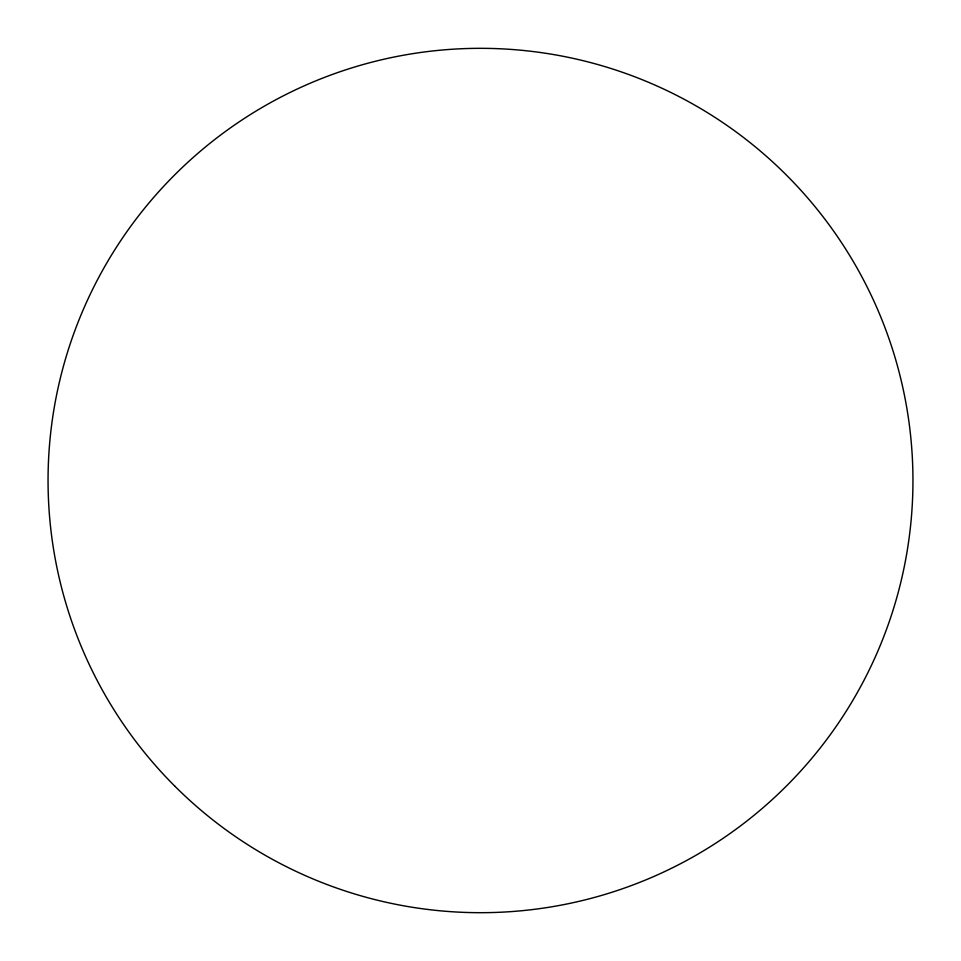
<?xml version="1.0" encoding="UTF-8"?>
<svg xmlns="http://www.w3.org/2000/svg" width="961" height="961" viewBox="0 0 961 961"><rect width="100%" height="100%" fill="white"/><g stroke="black" fill="none" stroke-linecap="round" stroke-linejoin="round"><path stroke-width="1.44" d="M174.734 786.074A432.45 432.174 7.5 0 0 898.223 592.396A432.45 432.174 7.5 0 0 368.543 63.042A432.45 432.174 7.5 0 0 174.734 786.074"/></g></svg>
